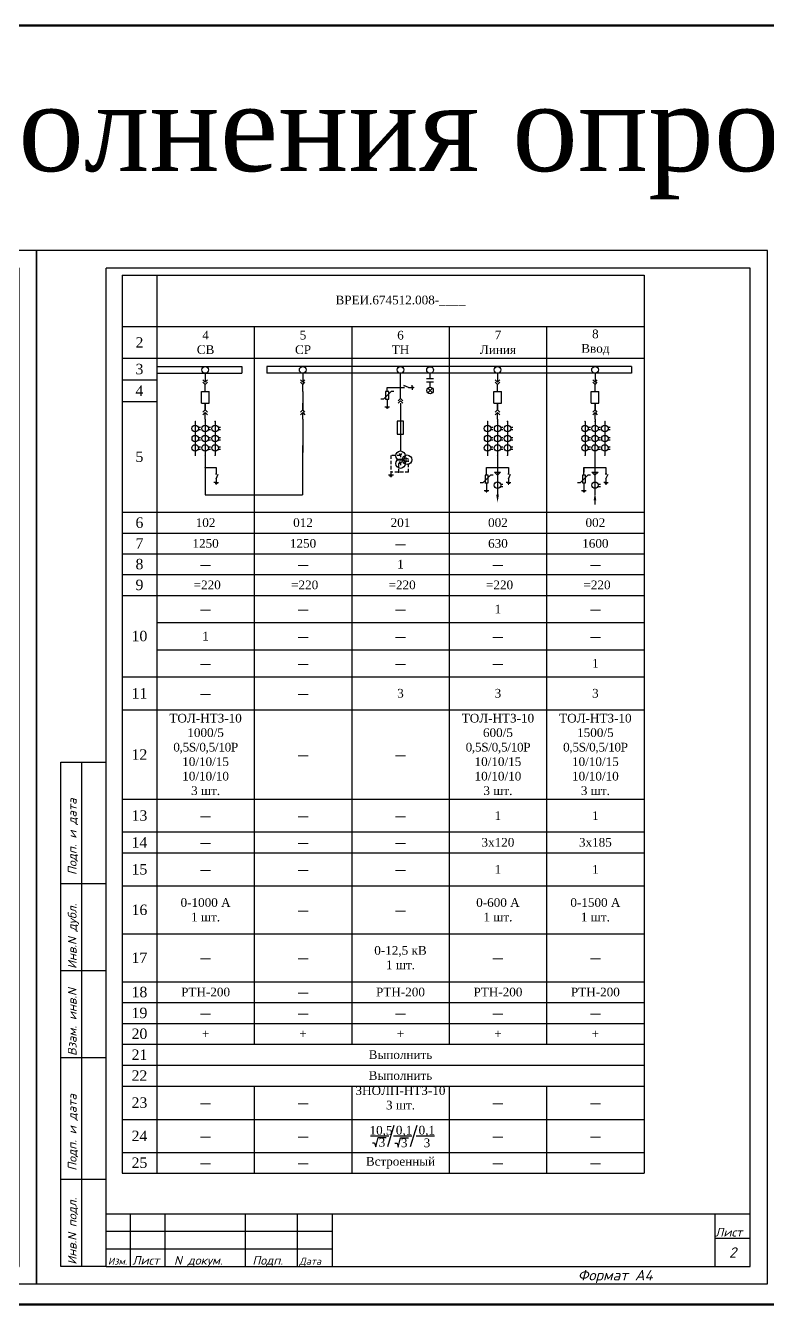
# Model space of a CAD drawing. Extents: x -115 to 1245, y -69 to 298.
# Drawn here: x 800.1 to 1013.2, y -69.3 to 298.3 of the extents above; entities that cross this region are included whole.
import ezdxf
from ezdxf.enums import TextEntityAlignment as Align

# ---------------------------------------------------------------- set-up
doc = ezdxf.new("R2010")
doc.units = 0
doc.header["$MEASUREMENT"] = 0
doc.linetypes.add('НЕВИДИМАЯ2', pattern=[0.1875, 0.125, -0.0625])
doc.linetypes.add('ШТРИХОВАЯX2', pattern=[1.5, 1, -0.5])
doc.layers.get('0').update_dxf_attribs({"linetype": 'CONTINUOUS'})
doc.layers.add('1', color=7, linetype='CONTINUOUS')
doc.styles.add('ESKD1', font='simplex.shx', dxfattribs={"oblique": 15, "height": 3})
doc.styles.add('SIM', font='simplex.shx', dxfattribs={"oblique": 15})
doc.styles.get("Standard").update_dxf_attribs({"font": 'TIMES.TTF', "height": 2.5})
doc.styles.add('Бланк', font='TIMES.TTF', dxfattribs={"height": 2.5})
doc.styles.add('ОЛ', font='TIMES.TTF')

# ---------------------------------------------------------------- blocks, each defined once
blk = doc.blocks.new('*T29')
at = {"color": 0, "linetype": 'ByBlock', "lineweight": -2, "transparency": 16777216}
for p, q in [((0, 0), (150, 0)), ((0, 0), (0, -258.11)), ((10, 0), (10, -258.11)), ((150, 0), (150, -258.11)), ((0, -14.78), (150, -14.78)), ((38, -14.78), (38, -221.09)), ((66, -14.78), (66, -221.09)), ((94, -14.78), (94, -221.09)), ((122, -14.78), (122, -221.09)), ((0, -23.9), (150, -23.9)), ((0, -30.11), (10, -30.11)), ((0, -36.31), (10, -36.31)), ((0, -68.15), (150, -68.15)), ((0, -74.15), (150, -74.15)), ((0, -80.1), (150, -80.1)), ((0, -86.05), (150, -86.05)), ((0, -92.05), (150, -92.05)), ((10, -99.87), (150, -99.87)), ((10, -107.67), (150, -107.67)), ((0, -115.47), (150, -115.47)), ((0, -124.92), (150, -124.92)), ((0, -150.65), (150, -150.65)), ((0, -160.05), (150, -160.05)), ((0, -166.05), (150, -166.05)), ((0, -175.57), (150, -175.57)), ((0, -189.33), (150, -189.33)), ((0, -203.09), (150, -203.09)), ((0, -209.09), (150, -209.09)), ((0, -215.09), (150, -215.09)), ((0, -221.09), (150, -221.09)), ((0, -227.09), (150, -227.09)), ((0, -233.09), (150, -233.09)), ((38, -233.09), (38, -258.11)), ((66, -233.09), (66, -258.11)), ((94, -233.09), (94, -258.11)), ((122, -233.09), (122, -258.11)), ((0, -242.67), (150, -242.67)), ((0, -252.19), (150, -252.19)), ((0, -258.11), (150, -258.11))]:
    blk.add_line(p, q, dxfattribs=at)
at = {"color": 0, "transparency": 16777216}
for s, insert, char_height, width, attachment_point in [('ВРЕИ.674512.008-____', (80, -7.39), 2.5, 139.88, 5), ('2', (5, -19.34), 3, 9.88, 5), ('4\\PСВ', (24, -19.34), 2.5, 27.88, 5), ('5\\PСР', (52, -19.34), 2.5, 27.88, 5), ('6\\PТН', (80, -19.34), 2.5, 27.88, 5), ('7\\PЛиния ', (108, -19.34), 2.5, 27.88, 5), ('8\\PВвод', (136, -19.34), 2.5, 27.88, 5), ('3', (5, -27.01), 3, 9.88, 5), ('4', (5, -33.21), 3, 9.88, 5), ('5', (5, -52.23), 3, 9.88, 5), ('6', (5, -71.15), 3, 9.88, 5), ('102', (24, -71.15), 2.5, 27.88, 5), ('012', (52, -71.15), 2.5, 27.88, 5), ('201', (80, -71.15), 2.5, 27.88, 5), ('002', (108, -71.15), 2.5, 27.88, 5), ('002', (136, -71.15), 2.5, 27.88, 5), ('7', (5, -77.13), 3, 9.88, 5), ('1250', (24, -77.13), 2.5, 27.88, 5), ('1250', (52, -77.13), 2.5, 27.88, 5), ('630', (108, -77.13), 2.5, 27.88, 5), ('1600', (136, -77.13), 2.5, 27.88, 5), ('{\\W3;-}', (80, -77.13), 2.5, 27.88, 5), ('8', (5, -83.08), 3, 9.88, 5), ('{\\W3;-}', (24, -83.08), 2.5, 27.88, 5), ('{\\W3;-}', (52, -83.08), 2.5, 27.88, 5), ('1', (80, -83.08), 2.5, 27.88, 5), ('{\\W3;-}', (108, -83.08), 2.5, 27.88, 5), ('{\\W3;-}', (136, -83.08), 2.5, 27.88, 5), ('9', (5, -89.05), 3, 9.88, 5), (' =220', (24, -89.05), 2.5, 27.88, 5), (' =220', (52, -89.05), 2.5, 27.88, 5), (' =220', (80, -89.05), 2.5, 27.88, 5), (' =220', (108, -89.05), 2.5, 27.88, 5), (' =220', (136, -89.05), 2.5, 27.88, 5), ('1', (108, -95.96), 2.5, 27.88, 5), ('{\\W3;-}', (24, -95.96), 2.5, 27.88, 5), ('{\\W3;-}', (52, -95.96), 2.5, 27.88, 5), ('{\\W3;-}', (80, -95.96), 2.5, 27.88, 5), ('{\\W3;-}', (136, -95.96), 2.5, 27.88, 5), ('10', (5, -103.76), 3, 9.88, 5), ('1', (24, -103.77), 2.5, 27.88, 5), ('{\\W3;-}', (52, -103.77), 2.5, 27.88, 5), ('{\\W3;-}', (80, -103.77), 2.5, 27.88, 5), ('{\\W3;-}', (108, -103.77), 2.5, 27.88, 5), ('{\\W3;-}', (136, -103.77), 2.5, 27.88, 5), ('{\\W3;-}', (24, -111.57), 2.5, 27.88, 5), ('{\\W3;-}', (52, -111.57), 2.5, 27.88, 5), ('{\\W3;-}', (80, -111.57), 2.5, 27.88, 5), ('{\\W3;-}', (108, -111.57), 2.5, 27.88, 5), ('1', (136, -111.57), 2.5, 27.88, 5), ('11', (5, -120.2), 3, 9.88, 5), ('{\\W3;-}', (24, -120.2), 2.5, 27.88, 5), ('{\\W3;-}', (52, -120.2), 2.5, 27.88, 5), ('3', (80, -120.2), 2.5, 27.88, 5), ('3', (108, -120.2), 2.5, 27.88, 5), ('3', (136, -120.2), 2.5, 27.88, 5), ('{\\C256;ТОЛ-НТЗ-10\\P1000/5\\P\\fTimes New Roman|b0|i0|c238|p18;\\T0.95;0,\\fTimes New Roman|b0|i0|c204|p18;5\\fTimes New Roman|b0|i0|c238|p18;S\\fTimes New Roman|b0|i0|c204|p18;/0,5/10Р\\fTimes New Roman|b0|i0|c238|p18;\\T1;\\P\\fTimes New Roman|b0|i0|c204|p18;10/10/15\\P10/10/10\\fTimes New Roman|b0|i0|c238|p18;\\P\\fTimes New Roman|b0|i0|c204|p18;3\\fTimes New Roman|b0|i0|c238|p18; \\fTimes New Roman|b0|i0|c204|p18;шт\\fTimes New Roman|b0|i0|c238|p18;.}', (24, -137.79), 2.5, 27.88, 5), ('{\\C256;ТОЛ-НТЗ-10\\P600/5\\P\\fTimes New Roman|b0|i0|c238|p18;\\T0.95;0,\\fTimes New Roman|b0|i0|c204|p18;5\\fTimes New Roman|b0|i0|c238|p18;S\\fTimes New Roman|b0|i0|c204|p18;/0,5/10Р\\fTimes New Roman|b0|i0|c238|p18;\\T1;\\P\\fTimes New Roman|b0|i0|c204|p18;10/10/15\\P10/10/10\\fTimes New Roman|b0|i0|c238|p18;\\P\\fTimes New Roman|b0|i0|c204|p18;3\\fTimes New Roman|b0|i0|c238|p18; \\fTimes New Roman|b0|i0|c204|p18;шт\\fTimes New Roman|b0|i0|c238|p18;.}', (108, -137.79), 2.5, 27.88, 5), ('{\\C256;ТОЛ-НТЗ-10\\P1500/5\\P\\fTimes New Roman|b0|i0|c238|p18;\\T0.95;0,\\fTimes New Roman|b0|i0|c204|p18;5\\fTimes New Roman|b0|i0|c238|p18;S\\fTimes New Roman|b0|i0|c204|p18;/0,5/10Р\\fTimes New Roman|b0|i0|c238|p18;\\T1;\\P\\fTimes New Roman|b0|i0|c204|p18;10/10/15\\P10/10/10\\fTimes New Roman|b0|i0|c238|p18;\\P\\fTimes New Roman|b0|i0|c204|p18;3\\fTimes New Roman|b0|i0|c238|p18; \\fTimes New Roman|b0|i0|c204|p18;шт\\fTimes New Roman|b0|i0|c238|p18;.}', (136, -137.79), 2.5, 27.88, 5), ('12', (5, -137.79), 3, 9.88, 5), ('{\\W3;-}', (52, -137.79), 2.5, 27.88, 5), ('{\\W3;-}', (80, -137.79), 2.5, 27.88, 5), ('13', (5, -155.35), 3, 9.88, 5), ('1', (108, -155.35), 2.5, 27.88, 5), ('1', (136, -155.35), 2.5, 27.88, 5), ('{\\W3;-}', (24, -155.35), 2.5, 27.88, 5), ('{\\W3;-}', (52, -155.35), 2.5, 27.88, 5), ('{\\W3;-}', (80, -155.35), 2.5, 27.88, 5), ('14', (5, -163.05), 3, 9.88, 5), ('3х120', (108, -163.05), 2.5, 27.88, 5), ('3х185', (136, -163.05), 2.5, 27.88, 5), ('{\\W3;-}', (24, -163.05), 2.5, 27.88, 5), ('{\\W3;-}', (52, -163.05), 2.5, 27.88, 5), ('{\\W3;-}', (80, -163.05), 2.5, 27.88, 5), ('15', (5, -170.81), 3, 9.88, 5), ('{\\W3;-}', (24, -170.81), 2.5, 27.88, 5), ('{\\W3;-}', (52, -170.81), 2.5, 27.88, 5), ('{\\W3;-}', (80, -170.81), 2.5, 27.88, 5), ('1', (108, -170.81), 2.5, 27.88, 5), ('1', (136, -170.81), 2.5, 27.88, 5), ('0-1000 А\\P1 шт.', (24, -182.45), 2.5, 27.88, 5), ('0-600 А\\P1 шт.', (108, -182.45), 2.5, 27.88, 5), ('0-1500 А\\P1 шт.', (136, -182.45), 2.5, 27.88, 5), ('16', (5, -182.45), 3, 9.88, 5), ('{\\W3;-}', (52, -182.45), 2.5, 27.88, 5), ('{\\W3;-}', (80, -182.45), 2.5, 27.88, 5), ('17', (5, -196.21), 3, 9.88, 5), ('0-12,5 кВ\\P1 шт.', (80, -196.21), 2.5, 27.88, 5), ('{\\W3;-}', (24, -196.21), 2.5, 27.88, 5), ('{\\W3;-}', (52, -196.21), 2.5, 27.88, 5), ('{\\W3;-}', (108, -196.21), 2.5, 27.88, 5), ('{\\W3;-}', (136, -196.21), 2.5, 27.88, 5), ('18', (5, -206.09), 3, 9.88, 5), ('РТН-200', (24, -206.09), 2.5, 27.88, 5), ('РТН-200', (80, -206.09), 2.5, 27.88, 5), ('РТН-200', (108, -206.09), 2.5, 27.88, 5), ('РТН-200', (136, -206.09), 2.5, 27.88, 5), ('{\\W3;-}', (52, -206.09), 2.5, 27.88, 5), ('19', (5, -212.09), 3, 9.88, 5), ('{\\W3;-}', (24, -212.09), 2.5, 27.88, 5), ('{\\W3;-}', (52, -212.09), 2.5, 27.88, 5), ('{\\W3;-}', (80, -212.09), 2.5, 27.88, 5), ('{\\W3;-}', (108, -212.09), 2.5, 27.88, 5), ('{\\W3;-}', (136, -212.09), 2.5, 27.88, 5), ('20', (5, -218.09), 3, 9.88, 5), ('+', (24, -218.09), 2.5, 27.88, 5), ('+', (52, -218.09), 2.5, 27.88, 5), ('+', (80, -218.09), 2.5, 27.88, 5), ('+', (108, -218.09), 2.5, 27.88, 5), ('+', (136, -218.09), 2.5, 27.88, 5), ('21', (5, -224.09), 3, 9.88, 5), ('Выполнить', (80, -224.09), 2.5, 139.88, 5), ('22', (5, -230.09), 3, 9.88, 5), ('Выполнить', (80, -230.09), 2.5, 139.88, 5), ('ЗНОЛП-НТЗ-10\\P3 шт.', (80, -233.15), 2.5, 27.88, 2), ('23', (5, -237.88), 3, 9.88, 5), ('{\\W3;-}', (24, -237.88), 2.5, 27.88, 5), ('{\\W3;-}', (52, -237.88), 2.5, 27.88, 5), ('{\\W3;-}', (108, -237.88), 2.5, 27.88, 5), ('{\\W3;-}', (136, -237.88), 2.5, 27.88, 5), ('24', (5, -247.43), 3, 9.88, 5), ('{\\W3;-}', (24, -247.43), 2.5, 27.88, 5), ('{\\W3;-}', (52, -247.43), 2.5, 27.88, 5), ('{\\W3;-}', (108, -247.43), 2.5, 27.88, 5), ('{\\W3;-}', (136, -247.43), 2.5, 27.88, 5), ('25', (5, -255.15), 3, 9.88, 5), ('Встроенный', (80, -255.15), 2.5, 27.88, 5), ('{\\W3;-}', (24, -255.15), 2.5, 27.88, 5), ('{\\W3;-}', (52, -255.15), 2.5, 27.88, 5), ('{\\W3;-}', (108, -255.15), 2.5, 27.88, 5), ('{\\W3;-}', (136, -255.15), 2.5, 27.88, 5)]:
    blk.add_mtext(s, dxfattribs=dict(at, insert=insert, char_height=char_height, width=width, attachment_point=attachment_point))
blk = doc.blocks.new('*U12')
at = {"linetype": 'Continuous'}
blk.add_line((0, 0), (0, -297), dxfattribs=at)
at = {"layer": '1', "color": 0}
for p, q in [((210, 0), (0, 0)), ((210, -297), (210, 0)), ((20, -292), (20, -5)), ((205, -5), (20, -5)), ((205, -292), (205, -5)), ((7, -292), (7, -147)), ((7, -147), (20, -147)), ((13, -292), (13, -147)), ((20, -182), (7, -182)), ((20, -207), (7, -207)), ((20, -232), (7, -232)), ((20, -267), (7, -267)), ((205, -277), (20, -277)), ((27, -292), (27, -277)), ((37, -292), (37, -277)), ((60, -292), (60, -277)), ((75, -292), (75, -277)), ((85, -292), (85, -277)), ((195, -292), (195, -277)), ((85, -282), (20, -282)), ((205, -284), (195, -284)), ((85, -287), (20, -287)), ((20, -292), (7, -292)), ((20, -292), (205, -292)), ((0, -297), (210, -297))]:
    blk.add_line(p, q, dxfattribs=at)
at = {"style": 'ОЛ', "flags": 2}
for tag, height, p in [('НОМЕР', 3, (140, -281.62)), ('ОБЪЕКТ', 2, (140, -287.4))]:
    blk.add_attdef(tag, text='', height=height, dxfattribs=at).set_placement(p, align=Align.MIDDLE_CENTER)
at = {"style": 'ESKD1', "oblique": 15}
blk.add_attdef('ЛИСТ', text='', height=3, dxfattribs=at).set_placement((200, -288), align=Align.MIDDLE_CENTER)
at = {"layer": '1', "color": 0, "style": 'SIM', "oblique": 15}
for s, p in [('Подп. и дата', (11.5, -179.5)), ('Инв.N дубл.', (11.5, -206.5)), ('Взам. инв.N', (11.5, -231.5)), ('Подп. и дата', (11.5, -264.5)), ('Инв.N подл.', (11.5, -291.5))]:
    blk.add_text(s, height=2.5, rotation=90, dxfattribs=at).set_placement(p)
for s, height, p in [('Лист', 2.5, (194.97, -283.41)), ('Изм.', 2, (20.5, -291.5)), ('Лист', 2.5, (27.5, -291.5)), ('N докум.', 2.5, (39.5, -291.5)), ('Подп.', 2.5, (62, -291.5)), ('Дата', 2, (75.5, -291.5)), ('Формат А4', 3, (155.5, -296))]:
    blk.add_text(s, height=height, dxfattribs=at).set_placement(p)
blk = doc.blocks.new('*U35')
for p, q in [((0, -1.91), (0, -4.44)), ((-1.1, -10.46), (-1.1, -7.16)), ((-1.1, -7.16), (1.1, -7.16)), ((0, -4.44), (-0.66, -3.78)), ((-0.66, -4.44), (0, -5.1)), ((0, -4.44), (0.66, -3.78)), ((0, -5.1), (0.66, -4.44)), ((0, -7.16), (0, -5.1)), ((1.1, -10.46), (1.1, -7.16)), ((-1.1, -10.46), (1.1, -10.46)), ((0, -10.46), (0, -12.43)), ((0, -12.43), (0, -10.46)), ((0, -12.43), (-0.66, -13.09)), ((0, -13.2), (-0.66, -13.86)), ((0.66, -13.09), (0, -12.43)), ((0, -15.09), (0, -13.2)), ((0, -13.2), (0.66, -13.86)), ((-2.85, -15.88), (-2.85, -25.49)), ((2.85, -15.88), (2.84, -25.49)), ((-0.01, -28.96), (3.15, -28.96)), ((3.14, -28.96), (3.15, -30.9)), ((3.15, -32.22), (3.74, -30.92)), ((3.15, -32.22), (3.15, -33.32)), ((3.15, -33.32), (2.49, -33.32)), ((2.82, -33.54), (3.48, -33.54)), ((3.04, -33.76), (3.26, -33.76)), ((3.15, -33.32), (3.81, -33.32))]:
    blk.add_line(p, q)
at = {"ltscale": 5}
for p, q in [((-2, -17.43), (-1.33, -17.43)), ((-2, -18.09), (-1.34, -18.09)), ((0, -15.09), (-0.01, -30.08)), ((0.87, -17.43), (1.54, -17.43)), ((0.87, -18.09), (1.54, -18.09)), ((3.72, -17.43), (4.39, -17.43)), ((3.72, -18.09), (4.38, -18.09)), ((-2, -20.35), (-1.33, -20.35)), ((-2, -21.01), (-1.33, -21.01)), ((0.87, -20.35), (1.54, -20.35)), ((0.87, -21.01), (1.54, -21.01)), ((3.72, -20.35), (4.39, -20.35)), ((3.72, -21.01), (4.39, -21.01)), ((-2, -23.04), (-1.34, -23.04)), ((-2, -23.7), (-1.34, -23.7)), ((0.87, -23.05), (1.53, -23.05)), ((0.87, -23.71), (1.53, -23.71)), ((3.72, -23.05), (4.38, -23.05)), ((3.72, -23.71), (4.38, -23.71)), ((-0.01, -30.08), (-0.01, -36.15)), ((-0.01, -32.08), (-0.01, -36.86)), ((3.37, -30.9), (2.93, -30.9))]:
    blk.add_line(p, q, dxfattribs=at)
at = {"linetype": 'НЕВИДИМАЯ2', "ltscale": 5, "const_width": 0.22}
for points in [[(-2.96, -15.77, 1), (-2.74, -15.77, 1)], [(0.11, -15.77, -1), (-0.11, -15.77, -1)], [(0.11, -15.77, -1), (-0.11, -15.77, -1)], [(2.96, -15.77, -1), (2.74, -15.77, -1)], [(2.96, -15.77, -1), (2.74, -15.77, -1)], [(-2.96, -25.49, -1), (-2.74, -25.49, -1)], [(0.11, -25.48, 1), (-0.11, -25.48, 1)], [(0.11, -25.48, 1), (-0.11, -25.48, 1)], [(2.95, -25.49, 1), (2.73, -25.49, 1)], [(2.95, -25.49, 1), (2.73, -25.49, 1)], [(-0.12, -28.96, 1), (0.1, -28.96, 1)]]:
    blk.add_lwpolyline(points, format="xyb", close=True, dxfattribs=at)
blk.add_circle((0, -0.95), 0.954)
at = {"ltscale": 5}
for centre in [(-2.88, -17.76), (0, -17.76), (2.84, -17.76), (-2.87, -20.68), (0, -20.68), (2.85, -20.68), (-2.88, -23.37), (-0.01, -23.37), (2.85, -23.37)]:
    blk.add_circle(centre, 0.933, dxfattribs=at)
blk = doc.blocks.new('*U36')
for p, q in [((0, -1.91), (0, -4.44)), ((0, -4.44), (-0.66, -3.78)), ((-0.66, -4.44), (0, -5.1)), ((0, -4.44), (0.66, -3.78)), ((0, -5.1), (0.66, -4.44)), ((0, -7.16), (0, -5.1)), ((0, -7.16), (0, -10.46)), ((0, -10.46), (0, -12.43)), ((0, -12.43), (0, -10.46)), ((0, -12.43), (-0.66, -13.09)), ((0, -13.2), (-0.66, -13.86)), ((0.66, -13.09), (0, -12.43)), ((0, -15.09), (0, -13.2)), ((0, -13.2), (0.66, -13.86)), ((0, -19.5), (-0.01, -30.08)), ((-0.01, -29.8), (-0.01, -32.08))]:
    blk.add_line(p, q)
at = {"ltscale": 5}
for p, q in [((0, -15.09), (-0.01, -30.08)), ((-0.01, -32.08), (-0.01, -36.86))]:
    blk.add_line(p, q, dxfattribs=at)
at = {"linetype": 'НЕВИДИМАЯ2', "ltscale": 5, "const_width": 0.22}
blk.add_lwpolyline([(-0.12, -28.96, 1), (0.1, -28.96, 1)], format="xyb", close=True, dxfattribs=at)
blk.add_lwpolyline([(-0.12, -28.96, 1), (0.1, -28.96, 1)], format="xyb", close=True, dxfattribs=at)
blk.add_circle((0, -0.95), 0.954)
blk = doc.blocks.new('*U7')
blk.add_line((0, 0), (0, -3))
at = {"layer": '1', "color": 0}
for p, q in [((-3, -3), (3, -3)), ((-1.5, -4), (1.5, -4)), ((-0.5, -5), (0.5, -5))]:
    blk.add_line(p, q, dxfattribs=at)
blk = doc.blocks.new('*U32')
for p, q in [((0, -9.13), (0, -1.91)), ((-3.36, -7.11), (-4.24, -7.11)), ((-4.24, -7.11), (-4.24, -9.31)), ((-3.8, -7.11), (-3.8, -6.01)), ((-3.8, -6.01), (0, -6.01)), ((-3.36, -9.31), (-3.36, -7.11)), ((0, -6.01), (0.97, -6.01)), ((2.29, -6.01), (0.99, -5.42)), ((2.29, -6.01), (3.39, -6.01)), ((3.39, -6.01), (3.39, -5.35)), ((3.39, -6.01), (3.39, -6.67)), ((3.61, -6.34), (3.61, -5.68)), ((3.83, -6.12), (3.83, -5.9)), ((-4.24, -9.31), (-3.36, -9.31)), ((-3.8, -9.31), (-3.8, -11.51)), ((0, -9.13), (-0.66, -9.79)), ((0, -9.79), (-0.66, -10.45)), ((0.66, -9.79), (0, -9.13)), ((0.66, -10.45), (0, -9.79)), ((0, -10.46), (0, -24.23)), ((-4.46, -11.51), (-3.14, -11.51)), ((-4.13, -11.73), (-3.47, -11.73)), ((-3.91, -11.95), (-3.69, -11.95)), ((0.91, -15.71), (-0.92, -15.71)), ((-0.92, -15.71), (-0.91, -19.39)), ((0.91, -19.39), (0.91, -15.71)), ((-0.91, -19.39), (0.91, -19.39)), ((-0.36, -24.95), (0.06, -25.53)), ((0.06, -25.53), (0.43, -24.94)), ((0.06, -25.53), (0.06, -26)), ((0.03, -27.88), (-0.51, -27.88)), ((-0.39, -27.3), (0.03, -27.88)), ((0.03, -27.88), (0.4, -27.29)), ((0.03, -27.88), (0.03, -28.35)), ((1.59, -26.2), (2.32, -26.64)), ((1.59, -26.2), (1.59, -27.34)), ((1.59, -27.34), (2.37, -26.95))]:
    blk.add_line(p, q)
at = {"ltscale": 5}
for p, q in [((-4.88, -9.31), (-2.67, -7.1)), ((-1.92, -7.1), (-2.67, -7.1)), ((0.97, -5.79), (0.97, -6.23)), ((-4.88, -9.31), (-5.64, -9.31))]:
    blk.add_line(p, q, dxfattribs=at)
at = {"linetype": 'ШТРИХОВАЯX2'}
for p, q in [((0.06, -25.53), (-2.73, -25.53)), ((-2.73, -25.54), (-2.72, -31.05)), ((-0.51, -27.88), (-0.51, -30.37)), ((2.37, -30.37), (2.37, -26.95)), ((2.37, -30.37), (-2.72, -30.37))]:
    blk.add_line(p, q, dxfattribs=at)
at = {"linetype": 'НЕВИДИМАЯ2', "ltscale": 5, "const_width": 0.22}
for points in [[(-0.11, -6.01, 1), (0.11, -6.01, 1)], [(-0.62, -30.37, 1), (-0.4, -30.37, 1)]]:
    blk.add_lwpolyline(points, format="xyb", close=True, dxfattribs=at)
blk.add_circle((0, -0.95), 0.954)
at = {"ltscale": 5}
for centre in [(0, -25.6), (1.91, -26.75), (0.03, -27.88)]:
    blk.add_circle(centre, 1.36, dxfattribs=at)
at = {"xscale": 0.25, "yscale": 0.25, "zscale": 0.25}
blk.add_blockref('*U7', (-2.72, -30.37), dxfattribs=at)
blk = doc.blocks.new('*U9')
blk.add_lwpolyline([(0, -5.95, 0, 2, 0), (0.01, 0.05, 3, 3, 0)], format="xyseb")
blk = doc.blocks.new('*U34')
for p, q in [((0, -1.91), (0, -4.44)), ((-1.1, -10.46), (-1.1, -7.16)), ((-1.1, -7.16), (1.1, -7.16)), ((0, -4.44), (-0.66, -3.78)), ((-0.66, -4.44), (0, -5.1)), ((0, -4.44), (0.66, -3.78)), ((0, -5.1), (0.66, -4.44)), ((0, -7.16), (0, -5.1)), ((1.1, -10.46), (1.1, -7.16)), ((-1.1, -10.46), (1.1, -10.46)), ((0, -10.46), (0, -12.43)), ((0, -12.43), (0, -10.46)), ((0, -12.43), (-0.66, -13.09)), ((0, -13.2), (-0.66, -13.86)), ((0.66, -13.09), (0, -12.43)), ((0, -15.09), (0, -13.2)), ((0, -13.2), (0.66, -13.86)), ((-2.85, -15.88), (-2.85, -25.49)), ((2.85, -15.88), (2.84, -25.49)), ((-3.17, -31.17), (-3.17, -28.96)), ((-3.17, -28.96), (-0.01, -28.96)), ((-0.01, -28.96), (3.15, -28.96)), ((3.14, -28.96), (3.15, -30.9)), ((-2.73, -31.17), (-3.61, -31.17)), ((-3.61, -31.17), (-3.61, -33.37)), ((-2.74, -33.37), (-2.74, -31.17)), ((-2.73, -33.37), (-2.73, -31.17)), ((3.15, -32.22), (3.74, -30.92)), ((3.15, -32.22), (3.15, -33.32)), ((-3.84, -35.57), (-2.52, -35.57)), ((-3.84, -35.57), (-2.52, -35.57)), ((-3.62, -33.37), (-2.74, -33.37)), ((-3.61, -33.37), (-2.73, -33.37)), ((-3.51, -35.79), (-2.85, -35.79)), ((-3.51, -35.79), (-2.85, -35.79)), ((-3.29, -36.01), (-3.07, -36.01)), ((-3.18, -33.37), (-3.18, -35.57)), ((3.15, -33.32), (2.49, -33.32)), ((2.82, -33.54), (3.48, -33.54)), ((3.04, -33.76), (3.26, -33.76)), ((3.15, -33.32), (3.81, -33.32))]:
    blk.add_line(p, q)
at = {"ltscale": 5}
for p, q in [((-2, -17.43), (-1.33, -17.43)), ((-2, -18.09), (-1.34, -18.09)), ((0, -15.09), (-0.01, -30.08)), ((0.87, -17.43), (1.54, -17.43)), ((0.87, -18.09), (1.54, -18.09)), ((3.72, -17.43), (4.39, -17.43)), ((3.72, -18.09), (4.38, -18.09)), ((-2, -20.35), (-1.33, -20.35)), ((-2, -21.01), (-1.33, -21.01)), ((0.87, -20.35), (1.54, -20.35)), ((0.87, -21.01), (1.54, -21.01)), ((3.72, -20.35), (4.39, -20.35)), ((3.72, -21.01), (4.39, -21.01)), ((-2, -23.04), (-1.34, -23.04)), ((-2, -23.7), (-1.34, -23.7)), ((0.87, -23.05), (1.53, -23.05)), ((0.87, -23.71), (1.53, -23.71)), ((3.72, -23.05), (4.38, -23.05)), ((3.72, -23.71), (4.38, -23.71)), ((-4.26, -33.38), (-2.04, -31.16)), ((-1.29, -31.16), (-2.04, -31.16)), ((-0.89, -30.32), (0.87, -30.32)), ((-0.01, -31.2), (-0.89, -30.32)), ((-0.01, -29.92), (-0.01, -30.32)), ((-0.01, -30.08), (-0.01, -36.15)), ((0.87, -30.32), (-0.01, -31.2)), ((-0.01, -32.08), (-0.01, -36.86)), ((3.37, -30.9), (2.93, -30.9)), ((-4.26, -33.38), (-5.01, -33.38)), ((0.86, -33.75), (1.53, -33.75)), ((0.86, -34.41), (1.53, -34.41))]:
    blk.add_line(p, q, dxfattribs=at)
at = {"linetype": 'НЕВИДИМАЯ2', "ltscale": 5, "const_width": 0.22}
for points in [[(-2.96, -15.77, 1), (-2.74, -15.77, 1)], [(0.11, -15.77, -1), (-0.11, -15.77, -1)], [(0.11, -15.77, -1), (-0.11, -15.77, -1)], [(2.96, -15.77, -1), (2.74, -15.77, -1)], [(2.96, -15.77, -1), (2.74, -15.77, -1)], [(-2.96, -25.49, -1), (-2.74, -25.49, -1)], [(0.11, -25.48, 1), (-0.11, -25.48, 1)], [(0.11, -25.48, 1), (-0.11, -25.48, 1)], [(2.95, -25.49, 1), (2.73, -25.49, 1)], [(2.95, -25.49, 1), (2.73, -25.49, 1)], [(-0.12, -28.96, 1), (0.1, -28.96, 1)]]:
    blk.add_lwpolyline(points, format="xyb", close=True, dxfattribs=at)
blk.add_circle((0, -0.95), 0.954)
at = {"ltscale": 5}
for centre in [(-2.88, -17.76), (0, -17.76), (2.84, -17.76), (-2.87, -20.68), (0, -20.68), (2.85, -20.68), (-2.88, -23.37), (-0.01, -23.37), (2.85, -23.37), (-0.01, -34.08)]:
    blk.add_circle(centre, 0.933, dxfattribs=at)
at = {"xscale": 0.375, "yscale": 0.375, "zscale": 0.375}
blk.add_blockref('*U9', (-0.01, -36.83), dxfattribs=at)
blk = doc.blocks.new('*U4')
blk.add_lwpolyline([(-0.01, 5.95, 0, 2, 0), (-0.01, -0.05, 3, 3, 0)], format="xyseb")
blk = doc.blocks.new('*U33')
for p, q in [((0, -1.91), (0, -4.44)), ((-1.1, -10.46), (-1.1, -7.16)), ((-1.1, -7.16), (1.1, -7.16)), ((0, -4.44), (-0.66, -3.78)), ((-0.66, -4.44), (0, -5.1)), ((0, -4.44), (0.66, -3.78)), ((0, -5.1), (0.66, -4.44)), ((0, -7.16), (0, -5.1)), ((1.1, -10.46), (1.1, -7.16)), ((-1.1, -10.46), (1.1, -10.46)), ((0, -10.46), (0, -12.43)), ((0, -12.43), (0, -10.46)), ((0, -12.43), (-0.66, -13.09)), ((0, -13.2), (-0.66, -13.86)), ((0.66, -13.09), (0, -12.43)), ((0, -15.09), (0, -13.2)), ((0, -13.2), (0.66, -13.86)), ((-2.85, -15.88), (-2.85, -25.49)), ((2.85, -15.88), (2.84, -25.49)), ((-3.17, -31.17), (-3.17, -28.96)), ((-3.17, -28.96), (-0.01, -28.96)), ((-0.01, -28.96), (3.15, -28.96)), ((3.14, -28.96), (3.15, -30.9)), ((-2.74, -31.17), (-3.62, -31.17)), ((-3.62, -31.17), (-3.62, -33.37)), ((-2.74, -33.37), (-2.74, -31.17)), ((3.15, -32.22), (3.74, -30.92)), ((3.15, -32.22), (3.15, -33.32)), ((-3.84, -35.57), (-2.52, -35.57)), ((-3.62, -33.37), (-2.74, -33.37)), ((-3.51, -35.79), (-2.85, -35.79)), ((-3.29, -36.01), (-3.07, -36.01)), ((-3.18, -33.37), (-3.18, -35.57)), ((3.15, -33.32), (2.49, -33.32)), ((2.82, -33.54), (3.48, -33.54)), ((3.04, -33.76), (3.26, -33.76)), ((3.15, -33.32), (3.81, -33.32)), ((-0.01, -37.65), (-0.01, -39.58))]:
    blk.add_line(p, q)
at = {"ltscale": 5}
for p, q in [((-2, -17.43), (-1.33, -17.43)), ((-2, -18.09), (-1.34, -18.09)), ((0, -15.09), (-0.01, -30.08)), ((0.87, -17.43), (1.54, -17.43)), ((0.87, -18.09), (1.54, -18.09)), ((3.72, -17.43), (4.39, -17.43)), ((3.72, -18.09), (4.38, -18.09)), ((-2, -20.35), (-1.33, -20.35)), ((-2, -21.01), (-1.33, -21.01)), ((0.87, -20.35), (1.54, -20.35)), ((0.87, -21.01), (1.54, -21.01)), ((3.72, -20.35), (4.39, -20.35)), ((3.72, -21.01), (4.39, -21.01)), ((-2, -23.04), (-1.34, -23.04)), ((-2, -23.7), (-1.34, -23.7)), ((0.87, -23.05), (1.53, -23.05)), ((0.87, -23.71), (1.53, -23.71)), ((3.72, -23.05), (4.38, -23.05)), ((3.72, -23.71), (4.38, -23.71)), ((-3.17, -28.96), (-3.17, -30.3)), ((-4.26, -33.38), (-2.04, -31.16)), ((-1.29, -31.16), (-2.04, -31.16)), ((-0.89, -30.32), (0.87, -30.32)), ((-0.01, -31.2), (-0.89, -30.32)), ((-0.01, -29.92), (-0.01, -30.32)), ((-0.01, -30.08), (-0.01, -36.15)), ((0.87, -30.32), (-0.01, -31.2)), ((-0.01, -32.08), (-0.01, -36.86)), ((3.37, -30.9), (2.93, -30.9)), ((-4.26, -33.38), (-5.01, -33.38)), ((0.86, -33.75), (1.53, -33.75)), ((0.86, -34.41), (1.53, -34.41))]:
    blk.add_line(p, q, dxfattribs=at)
at = {"linetype": 'НЕВИДИМАЯ2', "ltscale": 5, "const_width": 0.22}
for points in [[(-2.96, -15.77, 1), (-2.74, -15.77, 1)], [(0.11, -15.77, -1), (-0.11, -15.77, -1)], [(0.11, -15.77, -1), (-0.11, -15.77, -1)], [(2.96, -15.77, -1), (2.74, -15.77, -1)], [(2.96, -15.77, -1), (2.74, -15.77, -1)], [(-2.96, -25.49, -1), (-2.74, -25.49, -1)], [(0.11, -25.48, 1), (-0.11, -25.48, 1)], [(0.11, -25.48, 1), (-0.11, -25.48, 1)], [(2.95, -25.49, 1), (2.73, -25.49, 1)], [(2.95, -25.49, 1), (2.73, -25.49, 1)], [(-0.12, -28.96, 1), (0.1, -28.96, 1)]]:
    blk.add_lwpolyline(points, format="xyb", close=True, dxfattribs=at)
blk.add_circle((0, -0.95), 0.954)
at = {"ltscale": 5}
for centre in [(-2.88, -17.76), (0, -17.76), (2.84, -17.76), (-2.87, -20.68), (0, -20.68), (2.85, -20.68), (-2.88, -23.37), (-0.01, -23.37), (2.85, -23.37), (-0.01, -34.08)]:
    blk.add_circle(centre, 0.933, dxfattribs=at)
at = {"xscale": 0.375, "yscale": 0.375, "zscale": 0.375}
blk.add_blockref('*U4', (-0.01, -38.38), dxfattribs=at)
blk = doc.blocks.new('*U31')
for p, q in [((2.89, 3.87), (8.17, 3.87)), ((9.62, 6.8), (7.73, 0.63)), ((9.44, 3.87), (14.71, 3.87)), ((16.17, 6.8), (14.28, 0.63)), ((15.98, 3.87), (21.26, 3.87)), ((3.47, 1.86), (4.06, 1.86)), ((4.06, 1.86), (4.38, 0.71)), ((4.38, 0.71), (5.04, 3.4)), ((5.04, 3.4), (7.35, 3.4)), ((9.89, 1.73), (10.49, 1.73)), ((10.49, 1.73), (10.8, 0.57)), ((10.8, 0.57), (11.46, 3.26)), ((11.46, 3.26), (13.77, 3.26))]:
    blk.add_line(p, q)
for s, p in [('10,5', (2.6, 4.16)), ('0,1', (10.16, 4.21)), ('0,1', (16.7, 4.21)), ('3', (5.23, 0.7)), ('3', (11.61, 0.57)), ('3', (18.16, 0.57))]:
    blk.add_text(s, height=2.5).set_placement(p)

msp = doc.modelspace()

# ---------------------------------------------------------------- linework, layer by layer
for p, q in [((837.77, 200.28), (862.14, 200.28)), ((862.14, 200.28), (862.14, 198.37)), ((869.41, 200.28), (869.41, 198.37)), ((974.14, 200.28), (869.41, 200.28)), ((974.14, 200.28), (974.14, 198.37)), ((837.77, 198.37), (862.14, 198.37)), ((974.14, 198.37), (869.41, 198.37)), ((915.27, 196.87), (917.27, 196.87)), ((915.27, 195.87), (917.27, 195.87)), ((916.27, 196.87), (916.27, 198.37)), ((916.27, 194.37), (916.27, 195.87)), ((915.61, 194.09), (916.93, 192.77)), ((916.93, 194.09), (915.61, 192.77)), ((851.66, 163.42), (879.66, 163.42))]:
    msp.add_line(p, q)
at = {"color": 4, "lineweight": 50}
msp.add_lwpolyline([(578.8, 298.32), (1244.59, 298.32), (1244.59, -69.29), (578.8, -69.29)], close=True, dxfattribs=at)
msp.add_circle((916.26, 199.32), 0.954)
at = {"ltscale": 5}
msp.add_circle((916.27, 193.43), 0.933, dxfattribs=at)

# ---------------------------------------------------------------- block references
ref = msp.add_blockref('*U12', (593.2, 233.63))
ref.add_attrib('ЛИСТ', '1', dxfattribs={"height": 3, "style": 'ESKD1', "oblique": 15}).set_placement((793.2, -54.37), align=Align.MIDDLE_CENTER)
ref = msp.add_blockref('*U12', (803.2, 233.63))
ref.add_attrib('ЛИСТ', '2', dxfattribs={"height": 3, "style": 'ESKD1', "oblique": 15}).set_placement((1003.2, -54.37), align=Align.MIDDLE_CENTER)
for name, p in [('*T29', (827.77, 226.58)), ('*U35', (851.67, 200.28)), ('*U36', (879.67, 200.28)), ('*U32', (907.75, 200.28)), ('*U34', (935.67, 200.28)), ('*U33', (963.67, 200.28)), ('*U31', (896.28, -24.66))]:
    msp.add_blockref(name, p)

# ---------------------------------------------------------------- texts
at = {"color": 1, "insert": (602.62, 281.51), "char_height": 25, "width": 648.2247, "attachment_point": 1, "style": 'Бланк'}
msp.add_mtext('Образец заполнения опросного листа', dxfattribs=at)

doc.saveas('drawing.dxf')
